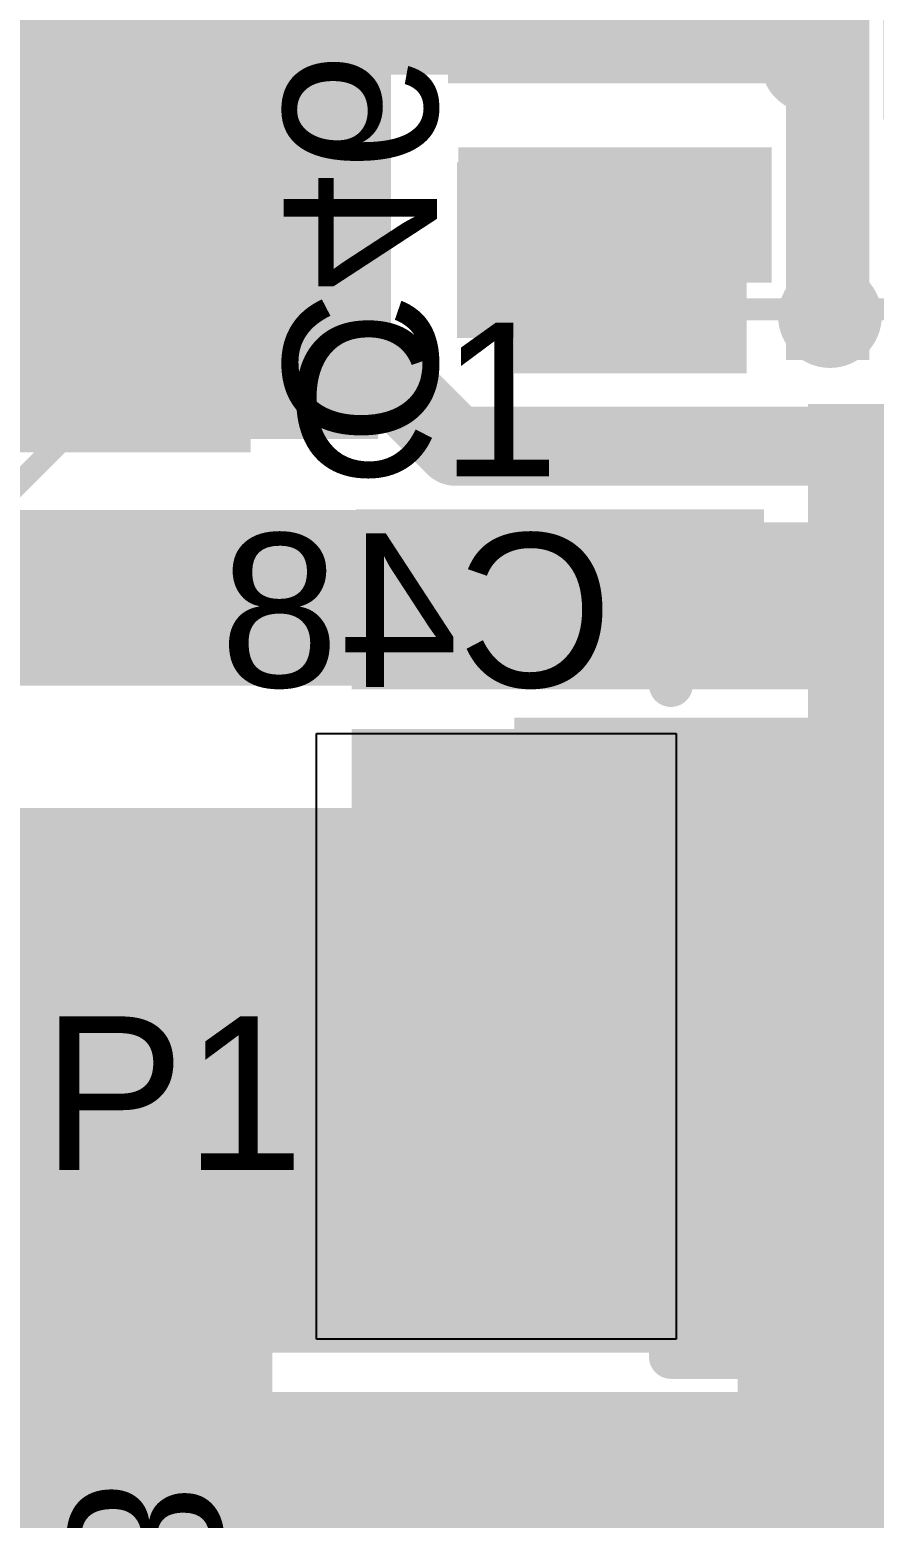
# Model space of a CAD drawing. Header units: millimetres. Extents: x -1.46 to 1.41, y -0.13 to 2.68.
# Drawn here: x 0.0287 to 0.2211, y 1.7383 to 2.0772 of the extents above; entities that cross this region are included whole.
import ezdxf

# ---------------------------------------------------------------- set-up
doc = ezdxf.new("R2010")
doc.units = ezdxf.units.MM
doc.header["$MEASUREMENT"] = 0
for name, color, linetype in [('BottomLayer', 5, 'Continuous'), ('BottomOverlay', 54, 'Continuous'), ('BottomPaste', 16, 'Continuous'), ('BottomSolder', 6, 'Continuous'), ('Mechanical2', 216, 'Continuous'), ('TopLayer', 1, 'Continuous'), ('TopOverlay', 2, 'Continuous'), ('TopPaste', 8, 'Continuous'), ('TopSolder', 216, 'Continuous'), ('ViaHoleLayer', 16, 'Continuous')]:
    doc.layers.add(name, color=color, linetype=linetype)
doc.styles.add('Arial', font='arial.ttf', dxfattribs={"height": 0.2})

# ---------------------------------------------------------------- blocks, each defined once
blk = doc.blocks.new('EEEFT1H221AP_9')
at = {"layer": 'TopLayer'}
for points in [[(-0.2185, 0.03937), (-0.06102, 0.03937), (-0.06102, -0.03937), (-0.2185, -0.03937)], [(0.06102, 0.03937), (0.2185, 0.03937), (0.2185, -0.03937), (0.06102, -0.03937)]]:
    blk.add_hatch(color=1, dxfattribs=at).paths.add_polyline_path(points)
at = {"layer": 'TopPaste'}
for points in [[(-0.2185, 0.03937), (-0.06102, 0.03937), (-0.06102, -0.03937), (-0.2185, -0.03937)], [(0.06102, 0.03937), (0.2185, 0.03937), (0.2185, -0.03937), (0.06102, -0.03937)]]:
    blk.add_hatch(color=8, dxfattribs=at).paths.add_polyline_path(points)
at = {"layer": 'TopSolder'}
for points in [[(-0.2225, 0.04337), (-0.05702, 0.04337), (-0.05702, -0.04337), (-0.2225, -0.04337)], [(0.05702, 0.04337), (0.2225, 0.04337), (0.2225, -0.04337), (0.05702, -0.04337)]]:
    blk.add_hatch(color=216, dxfattribs=at).paths.add_polyline_path(points)
at = {"layer": 'TopOverlay', "const_width": 0.005}
for points in [[(-0.095, 0.166), (-0.165, 0.096)], [(0.136, 0.166), (-0.095, 0.166)], [(0.164, 0.135), (0.164, 0.053)], [(-0.165, 0.096), (-0.165, 0.05)], [(-0.184, 0.067), (-0.184, 0.049)], [(-0.175, 0.058), (-0.193, 0.058)], [(-0.165, -0.05), (-0.165, -0.096)], [(0.164, -0.053), (0.164, -0.135)], [(-0.095, -0.166), (-0.165, -0.096)], [(0.136, -0.166), (-0.095, -0.166)]]:
    blk.add_lwpolyline(points, dxfattribs=at)
at = {"layer": 'TopOverlay', "const_width": 0.0025}
for points in [[(-0.09625, 0.166, 1), (-0.09375, 0.166, 1)], [(-0.09625, 0.166, 1), (-0.09375, 0.166, 1)], [(0.13475, 0.166, 1), (0.13725, 0.166, 1)], [(0.13475, 0.166, 1), (0.13725, 0.166, 1)], [(0.16275, 0.135, 1), (0.16525, 0.135, 1)], [(0.16275, 0.135, 1), (0.16525, 0.135, 1)], [(-0.16625, 0.096, 1), (-0.16375, 0.096, 1)], [(-0.16625, 0.096, 1), (-0.16375, 0.096, 1)], [(-0.18525, 0.067, 1), (-0.18275, 0.067, 1)], [(-0.19425, 0.058, 1), (-0.19175, 0.058, 1)], [(-0.17625, 0.058, 1), (-0.17375, 0.058, 1)], [(0.16275, 0.053, 1), (0.16525, 0.053, 1)], [(-0.18525, 0.049, 1), (-0.18275, 0.049, 1)], [(-0.16625, 0.05, 1), (-0.16375, 0.05, 1)], [(-0.16625, -0.05, 1), (-0.16375, -0.05, 1)], [(0.16275, -0.053, 1), (0.16525, -0.053, 1)], [(-0.16625, -0.096, 1), (-0.16375, -0.096, 1)], [(-0.16625, -0.096, 1), (-0.16375, -0.096, 1)], [(0.16275, -0.135, 1), (0.16525, -0.135, 1)], [(0.16275, -0.135, 1), (0.16525, -0.135, 1)], [(-0.09625, -0.166, 1), (-0.09375, -0.166, 1)], [(-0.09625, -0.166, 1), (-0.09375, -0.166, 1)], [(0.13475, -0.166, 1), (0.13725, -0.166, 1)], [(0.13475, -0.166, 1), (0.13725, -0.166, 1)]]:
    blk.add_lwpolyline(points, format="xyb", close=True, dxfattribs=at)
at = {"layer": 'TopOverlay', "const_width": 0.005}
for points in [[(0.136, 0.166, -0.31993), (0.164, 0.135)], [(0.164, -0.135, -0.31993), (0.136, -0.166)]]:
    blk.add_lwpolyline(points, format="xyb", dxfattribs=at)
blk = doc.blocks.new('8_HTSOP_J_B_20')
at = {"layer": 'BottomLayer'}
for points in [[(-0.13622, 0.08642), (-0.07283, 0.08642), (-0.07283, 0.06358), (-0.13622, 0.06358)], [(0.07283, 0.08642), (0.13622, 0.08642), (0.13622, 0.06358), (0.07283, 0.06358)], [(0.03937, 0.04921), (0.03937, -0.04921), (-0.03937, -0.04921), (-0.03937, 0.04921)], [(-0.13622, 0.03642), (-0.07283, 0.03642), (-0.07283, 0.01358), (-0.13622, 0.01358)], [(0.07283, 0.03642), (0.13622, 0.03642), (0.13622, 0.01358), (0.07283, 0.01358)], [(-0.13622, -0.01358), (-0.07283, -0.01358), (-0.07283, -0.03642), (-0.13622, -0.03642)], [(0.07283, -0.01358), (0.13622, -0.01358), (0.13622, -0.03642), (0.07283, -0.03642)], [(-0.13622, -0.06358), (-0.07283, -0.06358), (-0.07283, -0.08642), (-0.13622, -0.08642)], [(0.07283, -0.06358), (0.13622, -0.06358), (0.13622, -0.08642), (0.07283, -0.08642)]]:
    blk.add_hatch(color=5, dxfattribs=at).paths.add_polyline_path(points)
at = {"layer": 'BottomPaste'}
for points in [[(-0.13622, 0.08642), (-0.07283, 0.08642), (-0.07283, 0.06358), (-0.13622, 0.06358)], [(0.07283, 0.08642), (0.13622, 0.08642), (0.13622, 0.06358), (0.07283, 0.06358)], [(-0.13622, 0.03642), (-0.07283, 0.03642), (-0.07283, 0.01358), (-0.13622, 0.01358)], [(0.07283, 0.03642), (0.13622, 0.03642), (0.13622, 0.01358), (0.07283, 0.01358)], [(-0.13622, -0.01358), (-0.07283, -0.01358), (-0.07283, -0.03642), (-0.13622, -0.03642)], [(0.07283, -0.01358), (0.13622, -0.01358), (0.13622, -0.03642), (0.07283, -0.03642)], [(-0.13622, -0.06358), (-0.07283, -0.06358), (-0.07283, -0.08642), (-0.13622, -0.08642)], [(0.07283, -0.06358), (0.13622, -0.06358), (0.13622, -0.08642), (0.07283, -0.08642)]]:
    blk.add_hatch(color=16, dxfattribs=at).paths.add_polyline_path(points)
at = {"layer": 'BottomSolder'}
for points in [[(-0.14022, 0.09042), (-0.06883, 0.09042), (-0.06883, 0.05958), (-0.14022, 0.05958)], [(0.06883, 0.09042), (0.14022, 0.09042), (0.14022, 0.05958), (0.06883, 0.05958)], [(0.04337, 0.05321), (0.04337, -0.05321), (-0.04337, -0.05321), (-0.04337, 0.05321)], [(-0.14022, 0.04042), (-0.06883, 0.04042), (-0.06883, 0.00958), (-0.14022, 0.00958)], [(0.06883, 0.04042), (0.14022, 0.04042), (0.14022, 0.00958), (0.06883, 0.00958)], [(-0.14022, -0.00958), (-0.06883, -0.00958), (-0.06883, -0.04042), (-0.14022, -0.04042)], [(0.06883, -0.00958), (0.14022, -0.00958), (0.14022, -0.04042), (0.06883, -0.04042)], [(-0.14022, -0.05958), (-0.06883, -0.05958), (-0.06883, -0.09042), (-0.14022, -0.09042)], [(0.06883, -0.05958), (0.14022, -0.05958), (0.14022, -0.09042), (0.06883, -0.09042)]]:
    blk.add_hatch(color=6, dxfattribs=at).paths.add_polyline_path(points)
at = {"layer": 'BottomOverlay', "const_width": 0.005}
for points in [[(0.07677, 0.09646), (-0.07677, 0.09646)], [(0.07677, -0.09646), (-0.07677, -0.09646)]]:
    blk.add_lwpolyline(points, dxfattribs=at)
at = {"layer": 'BottomOverlay'}
for points, const_width in [([(-0.07802, 0.09646, 1), (-0.07552, 0.09646, 1)], 0.0025), ([(0.07552, 0.09646, 1), (0.07802, 0.09646, 1)], 0.0025), ([(-0.14406, -0.075, 1), (-0.15194, -0.075, 1)], 0.00787), ([(-0.15391, -0.075, 1), (-0.14997, -0.075, 1)], 0.00394), ([(-0.14603, -0.075, 1), (-0.14209, -0.075, 1)], 0.00394), ([(-0.07802, -0.09646, 1), (-0.07552, -0.09646, 1)], 0.0025), ([(0.07552, -0.09646, 1), (0.07802, -0.09646, 1)], 0.0025)]:
    blk.add_lwpolyline(points, format="xyb", close=True, dxfattribs=dict(at, const_width=const_width))
at = {"layer": 'BottomPaste'}
for p, q in [((0.025, 0.03032), (-0.025, 0.03032)), ((-0.025, 0.03032), (-0.025, -0.03032)), ((0.025, -0.03032), (0.025, 0.03032)), ((-0.025, -0.03032), (0.025, -0.03032))]:
    blk.add_line(p, q, dxfattribs=at)
blk = doc.blocks.new('AO4882_MS_B_36')
at = {"layer": 'BottomLayer'}
for points in [[(-0.14567, 0.08681), (-0.05906, 0.08681), (-0.05906, 0.06319), (-0.14567, 0.06319)], [(0.05906, 0.08681), (0.14567, 0.08681), (0.14567, 0.06319), (0.05906, 0.06319)], [(-0.14567, 0.03681), (-0.05906, 0.03681), (-0.05906, 0.01319), (-0.14567, 0.01319)], [(0.05906, 0.03681), (0.14567, 0.03681), (0.14567, 0.01319), (0.05906, 0.01319)], [(-0.14567, -0.01319), (-0.05906, -0.01319), (-0.05906, -0.03681), (-0.14567, -0.03681)], [(0.05906, -0.01319), (0.14567, -0.01319), (0.14567, -0.03681), (0.05906, -0.03681)], [(-0.14567, -0.06319), (-0.05906, -0.06319), (-0.05906, -0.08681), (-0.14567, -0.08681)], [(0.05906, -0.06319), (0.14567, -0.06319), (0.14567, -0.08681), (0.05906, -0.08681)]]:
    blk.add_hatch(color=5, dxfattribs=at).paths.add_polyline_path(points)
at = {"layer": 'BottomPaste'}
for points in [[(-0.14567, 0.08681), (-0.05906, 0.08681), (-0.05906, 0.06319), (-0.14567, 0.06319)], [(0.05906, 0.08681), (0.14567, 0.08681), (0.14567, 0.06319), (0.05906, 0.06319)], [(-0.14567, 0.03681), (-0.05906, 0.03681), (-0.05906, 0.01319), (-0.14567, 0.01319)], [(0.05906, 0.03681), (0.14567, 0.03681), (0.14567, 0.01319), (0.05906, 0.01319)], [(-0.14567, -0.01319), (-0.05906, -0.01319), (-0.05906, -0.03681), (-0.14567, -0.03681)], [(0.05906, -0.01319), (0.14567, -0.01319), (0.14567, -0.03681), (0.05906, -0.03681)], [(-0.14567, -0.06319), (-0.05906, -0.06319), (-0.05906, -0.08681), (-0.14567, -0.08681)], [(0.05906, -0.06319), (0.14567, -0.06319), (0.14567, -0.08681), (0.05906, -0.08681)]]:
    blk.add_hatch(color=16, dxfattribs=at).paths.add_polyline_path(points)
at = {"layer": 'BottomSolder'}
for points in [[(-0.14967, 0.09081), (-0.05506, 0.09081), (-0.05506, 0.05919), (-0.14967, 0.05919)], [(0.05506, 0.09081), (0.14967, 0.09081), (0.14967, 0.05919), (0.05506, 0.05919)], [(-0.14967, 0.04081), (-0.05506, 0.04081), (-0.05506, 0.00919), (-0.14967, 0.00919)], [(0.05506, 0.04081), (0.14967, 0.04081), (0.14967, 0.00919), (0.05506, 0.00919)], [(-0.14967, -0.00919), (-0.05506, -0.00919), (-0.05506, -0.04081), (-0.14967, -0.04081)], [(0.05506, -0.00919), (0.14967, -0.00919), (0.14967, -0.04081), (0.05506, -0.04081)], [(-0.14967, -0.05919), (-0.05506, -0.05919), (-0.05506, -0.09081), (-0.14967, -0.09081)], [(0.05506, -0.05919), (0.14967, -0.05919), (0.14967, -0.09081), (0.05506, -0.09081)]]:
    blk.add_hatch(color=6, dxfattribs=at).paths.add_polyline_path(points)
at = {"layer": 'BottomOverlay', "const_width": 0.005}
for points in [[(-0.063, 0.1), (0.066, 0.1)], [(-0.063, -0.1), (0.066, -0.1)]]:
    blk.add_lwpolyline(points, dxfattribs=at)
at = {"layer": 'BottomOverlay'}
for points, const_width in [([(-0.06425, 0.1, 1), (-0.06175, 0.1, 1)], 0.0025), ([(0.06475, 0.1, 1), (0.06725, 0.1, 1)], 0.0025), ([(-0.15371, -0.077, 1), (-0.16836, -0.077, 1)], 0.01), ([(-0.17086, -0.077, 1), (-0.16586, -0.077, 1)], 0.005), ([(-0.15621, -0.077, 1), (-0.15121, -0.077, 1)], 0.005), ([(-0.06425, -0.1, 1), (-0.06175, -0.1, 1)], 0.0025), ([(0.06475, -0.1, 1), (0.06725, -0.1, 1)], 0.0025)]:
    blk.add_lwpolyline(points, format="xyb", close=True, dxfattribs=dict(at, const_width=const_width))
blk = doc.blocks.new('CAP__2917_B_106')
at = {"layer": 'BottomLayer'}
for points in [[(-0.05492, 0.05059), (0.05492, 0.05059), (0.05492, -0.05059), (-0.05492, -0.05059)], [(0.19862, 0.05059), (0.30846, 0.05059), (0.30846, -0.05059), (0.19862, -0.05059)]]:
    blk.add_hatch(color=5, dxfattribs=at).paths.add_polyline_path(points)
at = {"layer": 'BottomPaste'}
for points in [[(-0.05492, 0.05059), (0.05492, 0.05059), (0.05492, -0.05059), (-0.05492, -0.05059)], [(0.19862, 0.05059), (0.30846, 0.05059), (0.30846, -0.05059), (0.19862, -0.05059)]]:
    blk.add_hatch(color=16, dxfattribs=at).paths.add_polyline_path(points)
at = {"layer": 'BottomSolder'}
for points in [[(-0.05892, 0.05459), (0.05892, 0.05459), (0.05892, -0.05459), (-0.05892, -0.05459)], [(0.19462, 0.05459), (0.31246, 0.05459), (0.31246, -0.05459), (0.19462, -0.05459)]]:
    blk.add_hatch(color=6, dxfattribs=at).paths.add_polyline_path(points)
at = {"layer": 'BottomOverlay', "const_width": 0.01}
for points in [[(-0.01523, 0.091), (-0.01523, 0.062)], [(0.27677, 0.091), (-0.01523, 0.091)], [(0.27677, 0.091), (0.27677, 0.062)], [(-0.01523, -0.062), (-0.01523, -0.091)], [(0.27677, -0.062), (0.27677, -0.091)], [(-0.04823, -0.063), (-0.04823, -0.092)], [(-0.03123, -0.077), (-0.06423, -0.077)], [(0.27677, -0.091), (-0.01523, -0.091)]]:
    blk.add_lwpolyline(points, dxfattribs=at)
at = {"layer": 'BottomOverlay', "const_width": 0.005}
for points in [[(-0.01773, 0.091, 1), (-0.01273, 0.091, 1)], [(-0.01773, 0.091, 1), (-0.01273, 0.091, 1)], [(0.27427, 0.091, 1), (0.27927, 0.091, 1)], [(0.27427, 0.091, 1), (0.27927, 0.091, 1)], [(-0.01773, 0.062, 1), (-0.01273, 0.062, 1)], [(0.27427, 0.062, 1), (0.27927, 0.062, 1)], [(-0.01773, -0.062, 1), (-0.01273, -0.062, 1)], [(0.27427, -0.062, 1), (0.27927, -0.062, 1)], [(-0.05073, -0.063, 1), (-0.04573, -0.063, 1)], [(-0.06673, -0.077, 1), (-0.06173, -0.077, 1)], [(-0.03373, -0.077, 1), (-0.02873, -0.077, 1)], [(-0.05073, -0.092, 1), (-0.04573, -0.092, 1)], [(-0.01773, -0.091, 1), (-0.01273, -0.091, 1)], [(-0.01773, -0.091, 1), (-0.01273, -0.091, 1)], [(0.27427, -0.091, 1), (0.27927, -0.091, 1)], [(0.27427, -0.091, 1), (0.27927, -0.091, 1)]]:
    blk.add_lwpolyline(points, format="xyb", close=True, dxfattribs=at)

msp = doc.modelspace()

# ---------------------------------------------------------------- hatches: boundary and pattern name
at = {"layer": 'BottomLayer'}
for points in [[(0.201, 2.002), (0.22, 2.002), (0.22, 2.21955), (0.201, 2.21955)], [(0.004, 1.981), (0.079, 1.981), (0.079, 2.197), (0.004, 2.197)], [(0.124, 2.065), (0.215, 2.065), (0.215, 2.107), (0.124, 2.107)], [(0.126, 2.047), (0.126, 2.007), (0.192, 2.007), (0.192, 2.047)], [(0.139, 1.999), (0.192, 1.999), (0.192, 2.047), (0.139, 2.047)], [(0.102, 1.927), (0.46829, 1.927), (0.46829, 1.965), (0.102, 1.965)], [(0.102, 1.776), (0.269, 1.776), (0.269, 1.918), (0.102, 1.918)], [(-0.033, 1.776), (0.178, 1.776), (0.178, 1.9), (-0.033, 1.9)], [(0.084, 1.677), (0.084, 1.792), (-0.05251, 1.792), (-0.05251, 1.677)], [(0.099, 1.678), (0.969, 1.678), (0.969, 1.767), (0.099, 1.767)]]:
    msp.add_hatch(color=5, dxfattribs=at).paths.add_polyline_path(points)
h = msp.add_hatch(color=5, dxfattribs=at)
edge = h.paths.add_edge_path()
edge.add_arc((0.04116, 2.084), 0.01181, 0, 360)
h = msp.add_hatch(color=5, dxfattribs=at)
edge = h.paths.add_edge_path()
edge.add_arc((0.06608, 2.084), 0.01181, 0, 360)
h = msp.add_hatch(color=5, dxfattribs=at)
edge = h.paths.add_edge_path()
edge.add_arc((0.207, 2.07), 0.01181, 0, 360)
h = msp.add_hatch(color=5, dxfattribs=at)
edge = h.paths.add_edge_path()
edge.add_arc((0.04116, 2.05708), 0.01181, 0, 360)
h = msp.add_hatch(color=5, dxfattribs=at)
edge = h.paths.add_edge_path()
edge.add_arc((0.06608, 2.05708), 0.01181, 0, 360)
h = msp.add_hatch(color=5, dxfattribs=at)
edge = h.paths.add_edge_path()
edge.add_arc((0.04116, 2.03016), 0.01181, 0, 360)
h = msp.add_hatch(color=5, dxfattribs=at)
edge = h.paths.add_edge_path()
edge.add_arc((0.06608, 2.03016), 0.01181, 0, 360)
h = msp.add_hatch(color=5, dxfattribs=at)
edge = h.paths.add_edge_path()
edge.add_arc((0.166, 2.012), 0.01181, 0, 360)
h = msp.add_hatch(color=5, dxfattribs=at)
edge = h.paths.add_edge_path()
edge.add_arc((0.211, 2.012), 0.01181, 0, 360)
h = msp.add_hatch(color=5, dxfattribs=at)
edge = h.paths.add_edge_path()
edge.add_arc((0.04116, 2.00324), 0.01181, 0, 360)
h = msp.add_hatch(color=5, dxfattribs=at)
edge = h.paths.add_edge_path()
edge.add_arc((0.06608, 2.00324), 0.01181, 0, 360)
h = msp.add_hatch(color=5, dxfattribs=at)
edge = h.paths.add_edge_path()
edge.add_arc((0.12029, 1.94781), 0.01181, 0, 360)
h = msp.add_hatch(color=5, dxfattribs=at)
edge = h.paths.add_edge_path()
edge.add_arc((0.14721, 1.94781), 0.01181, 0, 360)
h = msp.add_hatch(color=5, dxfattribs=at)
edge = h.paths.add_edge_path()
edge.add_arc((0.17413, 1.94781), 0.01181, 0, 360)
h = msp.add_hatch(color=5, dxfattribs=at)
edge = h.paths.add_edge_path()
edge.add_arc((0.12029, 1.90397), 0.01181, 0, 360)
h = msp.add_hatch(color=5, dxfattribs=at)
edge = h.paths.add_edge_path()
edge.add_arc((0.12029, 1.87705), 0.01181, 0, 360)
h = msp.add_hatch(color=5, dxfattribs=at)
edge = h.paths.add_edge_path()
edge.add_arc((0.12029, 1.85013), 0.01181, 0, 360)
h = msp.add_hatch(color=5, dxfattribs=at)
edge = h.paths.add_edge_path()
edge.add_arc((0.12029, 1.82321), 0.01181, 0, 360)
h = msp.add_hatch(color=5, dxfattribs=at)
edge = h.paths.add_edge_path()
edge.add_arc((0.12029, 1.79629), 0.01181, 0, 360)
h = msp.add_hatch(color=5, dxfattribs=at)
edge = h.paths.add_edge_path()
edge.add_arc((0.11329, 1.75044), 0.01181, 0, 360)
h = msp.add_hatch(color=5, dxfattribs=at)
edge = h.paths.add_edge_path()
edge.add_arc((0.141, 1.75044), 0.01181, 0, 360)
h = msp.add_hatch(color=5, dxfattribs=at)
edge = h.paths.add_edge_path()
edge.add_arc((0.169, 1.75044), 0.01181, 0, 360)
at = {"layer": 'BottomSolder'}
h = msp.add_hatch(color=6, dxfattribs=at)
edge = h.paths.add_edge_path()
edge.add_arc((0.207, 2.07), 0.00591, 0, 360)
h = msp.add_hatch(color=6, dxfattribs=at)
edge = h.paths.add_edge_path()
edge.add_arc((0.04116, 2.05708), 0.00591, 0, 360)
h = msp.add_hatch(color=6, dxfattribs=at)
edge = h.paths.add_edge_path()
edge.add_arc((0.06608, 2.05708), 0.00591, 0, 360)
h = msp.add_hatch(color=6, dxfattribs=at)
edge = h.paths.add_edge_path()
edge.add_arc((0.04116, 2.03016), 0.00591, 0, 360)
h = msp.add_hatch(color=6, dxfattribs=at)
edge = h.paths.add_edge_path()
edge.add_arc((0.06608, 2.03016), 0.00591, 0, 360)
h = msp.add_hatch(color=6, dxfattribs=at)
edge = h.paths.add_edge_path()
edge.add_arc((0.166, 2.012), 0.00591, 0, 360)
h = msp.add_hatch(color=6, dxfattribs=at)
edge = h.paths.add_edge_path()
edge.add_arc((0.211, 2.012), 0.00591, 0, 360)
h = msp.add_hatch(color=6, dxfattribs=at)
edge = h.paths.add_edge_path()
edge.add_arc((0.04116, 2.00324), 0.00591, 0, 360)
h = msp.add_hatch(color=6, dxfattribs=at)
edge = h.paths.add_edge_path()
edge.add_arc((0.06608, 2.00324), 0.00591, 0, 360)
h = msp.add_hatch(color=6, dxfattribs=at)
edge = h.paths.add_edge_path()
edge.add_arc((0.12029, 1.94781), 0.00591, 0, 360)
h = msp.add_hatch(color=6, dxfattribs=at)
edge = h.paths.add_edge_path()
edge.add_arc((0.14721, 1.94781), 0.00591, 0, 360)
h = msp.add_hatch(color=6, dxfattribs=at)
edge = h.paths.add_edge_path()
edge.add_arc((0.17413, 1.94781), 0.00591, 0, 360)
h = msp.add_hatch(color=6, dxfattribs=at)
edge = h.paths.add_edge_path()
edge.add_arc((0.12029, 1.90397), 0.00591, 0, 360)
h = msp.add_hatch(color=6, dxfattribs=at)
edge = h.paths.add_edge_path()
edge.add_arc((0.12029, 1.87705), 0.00591, 0, 360)
h = msp.add_hatch(color=6, dxfattribs=at)
edge = h.paths.add_edge_path()
edge.add_arc((0.12029, 1.85013), 0.00591, 0, 360)
h = msp.add_hatch(color=6, dxfattribs=at)
edge = h.paths.add_edge_path()
edge.add_arc((0.12029, 1.82321), 0.00591, 0, 360)
h = msp.add_hatch(color=6, dxfattribs=at)
edge = h.paths.add_edge_path()
edge.add_arc((0.12029, 1.79629), 0.00591, 0, 360)
h = msp.add_hatch(color=6, dxfattribs=at)
edge = h.paths.add_edge_path()
edge.add_arc((0.11329, 1.75044), 0.00591, 0, 360)
h = msp.add_hatch(color=6, dxfattribs=at)
edge = h.paths.add_edge_path()
edge.add_arc((0.141, 1.75044), 0.00591, 0, 360)
h = msp.add_hatch(color=6, dxfattribs=at)
edge = h.paths.add_edge_path()
edge.add_arc((0.169, 1.75044), 0.00591, 0, 360)
at = {"layer": 'TopLayer'}
for points in [[(-0.045, 2.067), (0.16, 2.067), (0.16, 2.274), (-0.045, 2.274)], [(-0.045, 1.984), (0.108, 1.984), (0.108, 2.082), (-0.045, 2.082)], [(0.29, 1.748), (0.29, 1.992), (0.206, 1.992), (0.206, 1.748)], [(0.103, 1.927), (0.196, 1.927), (0.196, 1.968), (0.103, 1.968)], [(0.23172, 1.915), (0.18971, 1.915), (0.18971, 1.77863), (0.23172, 1.77863)], [(-0.082, 1.778), (0.175, 1.778), (0.175, 1.886), (-0.082, 1.886)], [(-0.267, 1.639), (0.072, 1.639), (0.072, 1.813), (-0.267, 1.813)], [(0.19, 1.637), (0.456, 1.637), (0.456, 1.781), (0.19, 1.781)], [(0.083, 1.64), (0.182, 1.64), (0.182, 1.767), (0.083, 1.767)]]:
    msp.add_hatch(color=1, dxfattribs=at).paths.add_polyline_path(points)
h = msp.add_hatch(color=1, dxfattribs=at)
edge = h.paths.add_edge_path()
edge.add_arc((0.04116, 2.084), 0.01181, 0, 360)
h = msp.add_hatch(color=1, dxfattribs=at)
edge = h.paths.add_edge_path()
edge.add_arc((0.06608, 2.084), 0.01181, 0, 360)
h = msp.add_hatch(color=1, dxfattribs=at)
edge = h.paths.add_edge_path()
edge.add_arc((0.207, 2.07), 0.01181, 0, 360)
h = msp.add_hatch(color=1, dxfattribs=at)
edge = h.paths.add_edge_path()
edge.add_arc((0.04116, 2.05708), 0.01181, 0, 360)
h = msp.add_hatch(color=1, dxfattribs=at)
edge = h.paths.add_edge_path()
edge.add_arc((0.06608, 2.05708), 0.01181, 0, 360)
h = msp.add_hatch(color=1, dxfattribs=at)
edge = h.paths.add_edge_path()
edge.add_arc((0.04116, 2.03016), 0.01181, 0, 360)
h = msp.add_hatch(color=1, dxfattribs=at)
edge = h.paths.add_edge_path()
edge.add_arc((0.06608, 2.03016), 0.01181, 0, 360)
h = msp.add_hatch(color=1, dxfattribs=at)
edge = h.paths.add_edge_path()
edge.add_arc((0.166, 2.012), 0.01181, 0, 360)
h = msp.add_hatch(color=1, dxfattribs=at)
edge = h.paths.add_edge_path()
edge.add_arc((0.211, 2.012), 0.01181, 0, 360)
h = msp.add_hatch(color=1, dxfattribs=at)
edge = h.paths.add_edge_path()
edge.add_arc((0.04116, 2.00324), 0.01181, 0, 360)
h = msp.add_hatch(color=1, dxfattribs=at)
edge = h.paths.add_edge_path()
edge.add_arc((0.06608, 2.00324), 0.01181, 0, 360)
h = msp.add_hatch(color=1, dxfattribs=at)
edge = h.paths.add_edge_path()
edge.add_arc((0.12029, 1.94781), 0.01181, 0, 360)
h = msp.add_hatch(color=1, dxfattribs=at)
edge = h.paths.add_edge_path()
edge.add_arc((0.14721, 1.94781), 0.01181, 0, 360)
h = msp.add_hatch(color=1, dxfattribs=at)
edge = h.paths.add_edge_path()
edge.add_arc((0.17413, 1.94781), 0.01181, 0, 360)
h = msp.add_hatch(color=1, dxfattribs=at)
edge = h.paths.add_edge_path()
edge.add_arc((0.12029, 1.90397), 0.01181, 0, 360)
h = msp.add_hatch(color=1, dxfattribs=at)
edge = h.paths.add_edge_path()
edge.add_arc((0.12029, 1.87705), 0.01181, 0, 360)
h = msp.add_hatch(color=1, dxfattribs=at)
edge = h.paths.add_edge_path()
edge.add_arc((0.12029, 1.85013), 0.01181, 0, 360)
h = msp.add_hatch(color=1, dxfattribs=at)
edge = h.paths.add_edge_path()
edge.add_arc((0.12029, 1.82321), 0.01181, 0, 360)
h = msp.add_hatch(color=1, dxfattribs=at)
edge = h.paths.add_edge_path()
edge.add_arc((0.12029, 1.79629), 0.01181, 0, 360)
h = msp.add_hatch(color=1, dxfattribs=at)
edge = h.paths.add_edge_path()
edge.add_arc((0.11329, 1.75044), 0.01181, 0, 360)
h = msp.add_hatch(color=1, dxfattribs=at)
edge = h.paths.add_edge_path()
edge.add_arc((0.141, 1.75044), 0.01181, 0, 360)
h = msp.add_hatch(color=1, dxfattribs=at)
edge = h.paths.add_edge_path()
edge.add_arc((0.169, 1.75044), 0.01181, 0, 360)
at = {"layer": 'TopSolder'}
h = msp.add_hatch(color=216, dxfattribs=at)
edge = h.paths.add_edge_path()
edge.add_arc((0.207, 2.07), 0.00591, 0, 360)
h = msp.add_hatch(color=216, dxfattribs=at)
edge = h.paths.add_edge_path()
edge.add_arc((0.04116, 2.05708), 0.00591, 0, 360)
h = msp.add_hatch(color=216, dxfattribs=at)
edge = h.paths.add_edge_path()
edge.add_arc((0.06608, 2.05708), 0.00591, 0, 360)
h = msp.add_hatch(color=216, dxfattribs=at)
edge = h.paths.add_edge_path()
edge.add_arc((0.04116, 2.03016), 0.00591, 0, 360)
h = msp.add_hatch(color=216, dxfattribs=at)
edge = h.paths.add_edge_path()
edge.add_arc((0.06608, 2.03016), 0.00591, 0, 360)
h = msp.add_hatch(color=216, dxfattribs=at)
edge = h.paths.add_edge_path()
edge.add_arc((0.166, 2.012), 0.00591, 0, 360)
h = msp.add_hatch(color=216, dxfattribs=at)
edge = h.paths.add_edge_path()
edge.add_arc((0.211, 2.012), 0.00591, 0, 360)
h = msp.add_hatch(color=216, dxfattribs=at)
edge = h.paths.add_edge_path()
edge.add_arc((0.04116, 2.00324), 0.00591, 0, 360)
h = msp.add_hatch(color=216, dxfattribs=at)
edge = h.paths.add_edge_path()
edge.add_arc((0.06608, 2.00324), 0.00591, 0, 360)
h = msp.add_hatch(color=216, dxfattribs=at)
edge = h.paths.add_edge_path()
edge.add_arc((0.12029, 1.94781), 0.00591, 0, 360)
h = msp.add_hatch(color=216, dxfattribs=at)
edge = h.paths.add_edge_path()
edge.add_arc((0.14721, 1.94781), 0.00591, 0, 360)
h = msp.add_hatch(color=216, dxfattribs=at)
edge = h.paths.add_edge_path()
edge.add_arc((0.17413, 1.94781), 0.00591, 0, 360)
h = msp.add_hatch(color=216, dxfattribs=at)
edge = h.paths.add_edge_path()
edge.add_arc((0.12029, 1.90397), 0.00591, 0, 360)
h = msp.add_hatch(color=216, dxfattribs=at)
edge = h.paths.add_edge_path()
edge.add_arc((0.12029, 1.87705), 0.00591, 0, 360)
h = msp.add_hatch(color=216, dxfattribs=at)
edge = h.paths.add_edge_path()
edge.add_arc((0.12029, 1.85013), 0.00591, 0, 360)
h = msp.add_hatch(color=216, dxfattribs=at)
edge = h.paths.add_edge_path()
edge.add_arc((0.12029, 1.82321), 0.00591, 0, 360)
h = msp.add_hatch(color=216, dxfattribs=at)
edge = h.paths.add_edge_path()
edge.add_arc((0.12029, 1.79629), 0.00591, 0, 360)
h = msp.add_hatch(color=216, dxfattribs=at)
edge = h.paths.add_edge_path()
edge.add_arc((0.11329, 1.75044), 0.00591, 0, 360)
h = msp.add_hatch(color=216, dxfattribs=at)
edge = h.paths.add_edge_path()
edge.add_arc((0.141, 1.75044), 0.00591, 0, 360)
h = msp.add_hatch(color=216, dxfattribs=at)
edge = h.paths.add_edge_path()
edge.add_arc((0.169, 1.75044), 0.00591, 0, 360)
at = {"layer": 'ViaHoleLayer'}
h = msp.add_hatch(color=16, dxfattribs=at)
edge = h.paths.add_edge_path()
edge.add_arc((0.207, 2.07), 0.00591, 0, 360)
h = msp.add_hatch(color=16, dxfattribs=at)
edge = h.paths.add_edge_path()
edge.add_arc((0.04116, 2.05708), 0.00591, 0, 360)
h = msp.add_hatch(color=16, dxfattribs=at)
edge = h.paths.add_edge_path()
edge.add_arc((0.06608, 2.05708), 0.00591, 0, 360)
h = msp.add_hatch(color=16, dxfattribs=at)
edge = h.paths.add_edge_path()
edge.add_arc((0.04116, 2.03016), 0.00591, 0, 360)
h = msp.add_hatch(color=16, dxfattribs=at)
edge = h.paths.add_edge_path()
edge.add_arc((0.06608, 2.03016), 0.00591, 0, 360)
h = msp.add_hatch(color=16, dxfattribs=at)
edge = h.paths.add_edge_path()
edge.add_arc((0.166, 2.012), 0.00591, 0, 360)
h = msp.add_hatch(color=16, dxfattribs=at)
edge = h.paths.add_edge_path()
edge.add_arc((0.211, 2.012), 0.00591, 0, 360)
h = msp.add_hatch(color=16, dxfattribs=at)
edge = h.paths.add_edge_path()
edge.add_arc((0.04116, 2.00324), 0.00591, 0, 360)
h = msp.add_hatch(color=16, dxfattribs=at)
edge = h.paths.add_edge_path()
edge.add_arc((0.06608, 2.00324), 0.00591, 0, 360)
h = msp.add_hatch(color=16, dxfattribs=at)
edge = h.paths.add_edge_path()
edge.add_arc((0.12029, 1.94781), 0.00591, 0, 360)
h = msp.add_hatch(color=16, dxfattribs=at)
edge = h.paths.add_edge_path()
edge.add_arc((0.14721, 1.94781), 0.00591, 0, 360)
h = msp.add_hatch(color=16, dxfattribs=at)
edge = h.paths.add_edge_path()
edge.add_arc((0.17413, 1.94781), 0.00591, 0, 360)
h = msp.add_hatch(color=16, dxfattribs=at)
edge = h.paths.add_edge_path()
edge.add_arc((0.12029, 1.90397), 0.00591, 0, 360)
h = msp.add_hatch(color=16, dxfattribs=at)
edge = h.paths.add_edge_path()
edge.add_arc((0.12029, 1.87705), 0.00591, 0, 360)
h = msp.add_hatch(color=16, dxfattribs=at)
edge = h.paths.add_edge_path()
edge.add_arc((0.12029, 1.85013), 0.00591, 0, 360)
h = msp.add_hatch(color=16, dxfattribs=at)
edge = h.paths.add_edge_path()
edge.add_arc((0.12029, 1.82321), 0.00591, 0, 360)
h = msp.add_hatch(color=16, dxfattribs=at)
edge = h.paths.add_edge_path()
edge.add_arc((0.12029, 1.79629), 0.00591, 0, 360)
h = msp.add_hatch(color=16, dxfattribs=at)
edge = h.paths.add_edge_path()
edge.add_arc((0.11329, 1.75044), 0.00591, 0, 360)
h = msp.add_hatch(color=16, dxfattribs=at)
edge = h.paths.add_edge_path()
edge.add_arc((0.141, 1.75044), 0.00591, 0, 360)
h = msp.add_hatch(color=16, dxfattribs=at)
edge = h.paths.add_edge_path()
edge.add_arc((0.169, 1.75044), 0.00591, 0, 360)

# ---------------------------------------------------------------- linework, layer by layer
at = {"layer": 'BottomLayer'}
for points, const_width in [([(0.102, 2.006), (0.102, 2.0975)], 0.018), ([(0.162, 2.035), (0.166, 2.031)], 0.01), ([(0.166, 2.014), (0.166, 2.031)], 0.01), ([(0.102, 2.006), (0.12563, 1.98237)], 0.018), ([(0.12563, 1.98237), (0.28737, 1.98237)], 0.018), ([(0.15291, 1.865), (0.15529, 1.86737)], 0.04)]:
    msp.add_lwpolyline(points, dxfattribs=dict(at, const_width=const_width))
for points, const_width in [([(0.1595, 2.035, 1), (0.1645, 2.035, 1)], 0.005), ([(0.1635, 2.031, 1), (0.1685, 2.031, 1)], 0.005), ([(0.1635, 2.031, 1), (0.1685, 2.031, 1)], 0.005), ([(0.1635, 2.014, 1), (0.1685, 2.014, 1)], 0.005), ([(0.0975, 2.006, 1), (0.1065, 2.006, 1)], 0.009), ([(0.0975, 2.006, 1), (0.1065, 2.006, 1)], 0.009), ([(0.12113, 1.98237, 1), (0.13013, 1.98237, 1)], 0.009), ([(0.12113, 1.98237, 1), (0.13013, 1.98237, 1)], 0.009), ([(0.14291, 1.865, 1), (0.16291, 1.865, 1)], 0.02), ([(0.14529, 1.86737, 1), (0.16529, 1.86737, 1)], 0.02)]:
    msp.add_lwpolyline(points, format="xyb", close=True, dxfattribs=dict(at, const_width=const_width))
at = {"layer": 'Mechanical2', "const_width": 0.015}
msp.add_lwpolyline([(1.39764, 1.27953, 1), (-1.39764, 1.27953, 1)], format="xyb", close=True, dxfattribs=at)
at = {"layer": 'TopLayer'}
for p, q in [((0.094, 1.91698), (0.176, 1.91698)), ((0.094, 1.779), (0.094, 1.91698)), ((0.176, 1.91698), (0.176, 1.779)), ((0.176, 1.779), (0.094, 1.779))]:
    msp.add_line(p, q, dxfattribs=at)
at = {"layer": 'TopLayer', "const_width": 0.04}
msp.add_lwpolyline([(0.00756, 1.94781), (0.12029, 1.94781)], dxfattribs=at)
at = {"layer": 'TopLayer', "const_width": 0.02}
msp.add_lwpolyline([(0.11029, 1.94781, 1), (0.13029, 1.94781, 1)], format="xyb", close=True, dxfattribs=at)

# ---------------------------------------------------------------- block references
for name, p, rotation in [('EEEFT1H221AP_9', (-0.07076, 2.138), 180), ('8_HTSOP_J_B_20', (0.26653, 2.11), 180), ('CAP__2917_B_106', (0.45154, 1.866), 180), ('AO4882_MS_B_36', (0.295, 1.621), 90)]:
    msp.add_blockref(name, p, dxfattribs=dict(rotation=rotation))

# ---------------------------------------------------------------- texts
at = {"layer": 'BottomOverlay', "style": 'Arial', "text_generation_flag": 2}
for s, p in [('C46', (0.08651, 1.98235)), ('R18', (0.03751, 1.65726))]:
    msp.add_text(s, height=0.035, rotation=270, dxfattribs=at).set_placement(p)
msp.add_text('C48', height=0.035, dxfattribs=at).set_placement((0.16165, 1.92751))
at = {"layer": 'TopOverlay', "style": 'Arial'}
for s, p in [('C1', (0.08691, 1.97551)), ('P1', (0.03139, 1.81754))]:
    msp.add_text(s, height=0.035, dxfattribs=at).set_placement(p)

doc.saveas('drawing.dxf')
